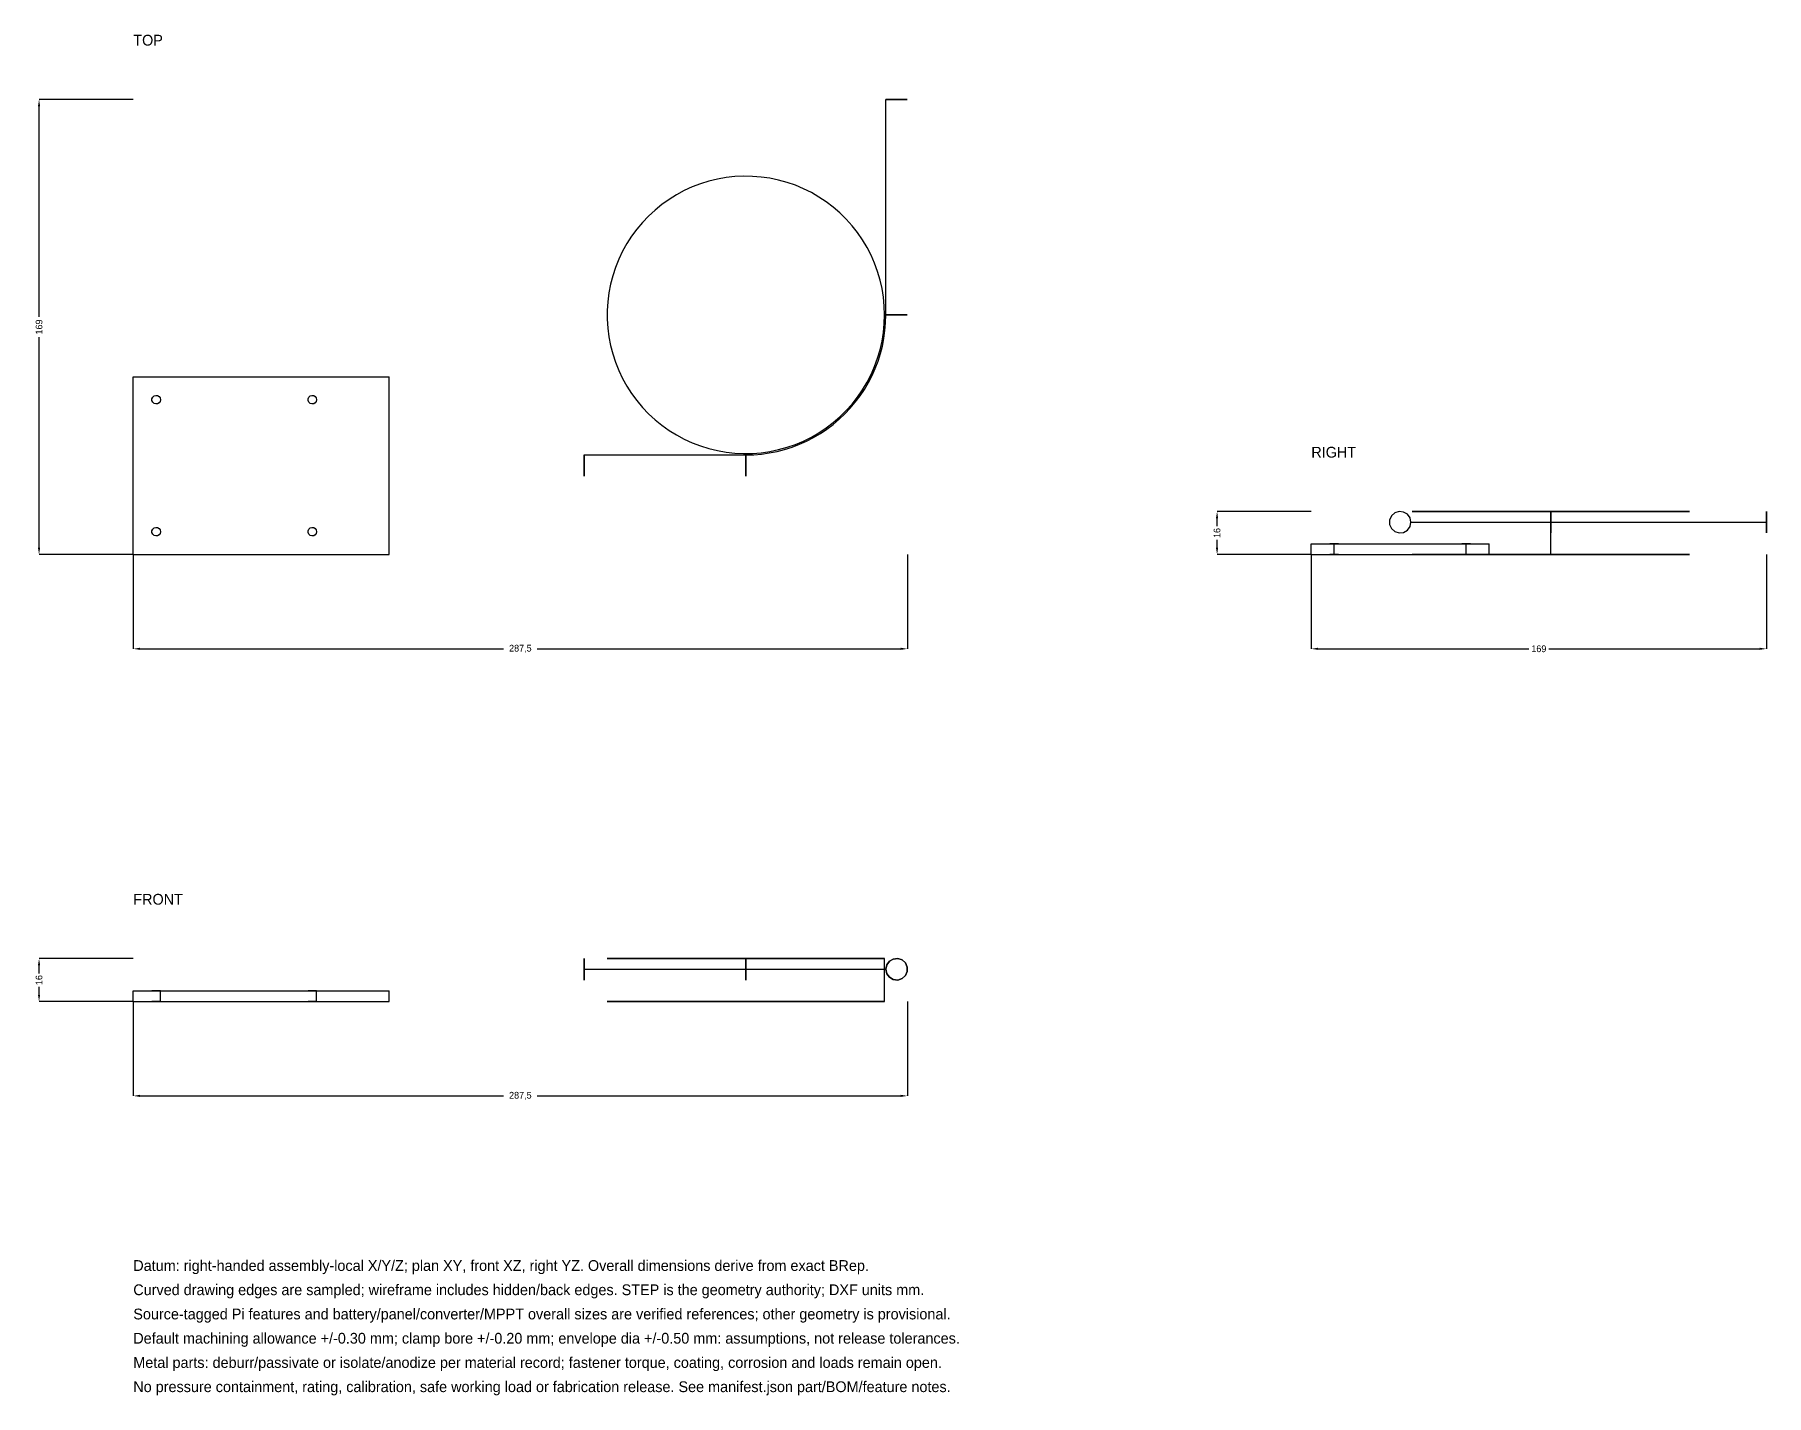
# Model space of a CAD drawing. Header units: millimetres. Extents: x -37 to 607, y -312 to 193.
import ezdxf

# ---------------------------------------------------------------- set-up
doc = ezdxf.new("R2010")
doc.units = ezdxf.units.MM
for name, color, linetype in [('DIMENSIONS', 7, 'Continuous'), ('FRONT', 7, 'Continuous'), ('NOTES', 7, 'Continuous'), ('RIGHT', 7, 'Continuous'), ('TOP', 7, 'Continuous')]:
    doc.layers.add(name, color=color, linetype=linetype)
doc.dimstyles.get("Standard").update_dxf_attribs({"dimtxt": 2.5, "dimasz": 2.5, "dimexe": 1.25, "dimexo": 0.625, "dimtad": 1, "dimcen": 2.5, "dimazin": 3, "dimtfac": 1, "dimtmove": 0, "dimatfit": 3})

# ---------------------------------------------------------------- blocks, each defined once
blk = doc.blocks.new('_CLOSEDFILLED')
at = {"color": 0, "linetype": 'BYBLOCK'}
blk.add_solid([(-1, 0.16), (0, 0), (-1, -0.16)], dxfattribs=at)
blk = doc.blocks.new('*D1')
at = {"color": 7}
for p, q in [((0, 0), (0, -35)), ((287.5, 0), (287.5, -35)), ((2.5, -35), (137.5, -35)), ((150, -35), (285, -35))]:
    blk.add_line(p, q, dxfattribs=at)
at = {"layer": 'Defpoints'}
for p in [(0, 0), (287.5, 0), (0, -35)]:
    blk.add_point(p, dxfattribs=at)
at = {"layer": 'DIMENSIONS', "color": 7, "xscale": 2.5, "yscale": 2.5, "rotation": 180}
blk.add_blockref('_CLOSEDFILLED', (0, -35), dxfattribs=at)
at = {"layer": 'DIMENSIONS', "color": 7, "xscale": 2.5, "yscale": 2.5}
blk.add_blockref('_CLOSEDFILLED', (287.5, -35), dxfattribs=at)
at = {"layer": 'DIMENSIONS', "color": 7, "insert": (143.75, -35), "char_height": 2.5, "attachment_point": 5}
blk.add_mtext('287,5', dxfattribs=at)
blk = doc.blocks.new('*D2')
at = {"color": 7}
for p, q in [((0, 169), (-35, 169)), ((-35, 88.25), (-35, 166.5)), ((-35, 2.5), (-35, 80.75)), ((0, 0), (-35, 0))]:
    blk.add_line(p, q, dxfattribs=at)
at = {"layer": 'Defpoints'}
for p in [(0, 169), (-35, 0), (0, 0)]:
    blk.add_point(p, dxfattribs=at)
at = {"layer": 'DIMENSIONS', "color": 7, "xscale": 2.5, "yscale": 2.5}
for p, rotation in [((-35, 169), 90), ((-35, 0), 270)]:
    blk.add_blockref('_CLOSEDFILLED', p, dxfattribs=dict(at, rotation=rotation))
at = {"layer": 'DIMENSIONS', "color": 7, "insert": (-35, 84.5), "char_height": 2.5, "attachment_point": 5, "rotation": 90}
blk.add_mtext('169', dxfattribs=at)
blk = doc.blocks.new('*D3')
at = {"color": 7}
for p, q in [((0, -166), (0, -201)), ((287.5, -166), (287.5, -201)), ((2.5, -201), (137.5, -201)), ((150, -201), (285, -201))]:
    blk.add_line(p, q, dxfattribs=at)
at = {"layer": 'Defpoints'}
for p in [(0, -166), (287.5, -166), (0, -201)]:
    blk.add_point(p, dxfattribs=at)
at = {"layer": 'DIMENSIONS', "color": 7, "xscale": 2.5, "yscale": 2.5, "rotation": 180}
blk.add_blockref('_CLOSEDFILLED', (0, -201), dxfattribs=at)
at = {"layer": 'DIMENSIONS', "color": 7, "xscale": 2.5, "yscale": 2.5}
blk.add_blockref('_CLOSEDFILLED', (287.5, -201), dxfattribs=at)
at = {"layer": 'DIMENSIONS', "color": 7, "insert": (143.75, -201), "char_height": 2.5, "attachment_point": 5}
blk.add_mtext('287,5', dxfattribs=at)
blk = doc.blocks.new('*D4')
at = {"color": 7}
for p, q in [((0, -150), (-35, -150)), ((-35, -155.5), (-35, -152.5)), ((-35, -163.5), (-35, -160.5)), ((0, -166), (-35, -166))]:
    blk.add_line(p, q, dxfattribs=at)
at = {"layer": 'Defpoints'}
for p in [(0, -150), (-35, -166), (0, -166)]:
    blk.add_point(p, dxfattribs=at)
at = {"layer": 'DIMENSIONS', "color": 7, "xscale": 2.5, "yscale": 2.5}
for p, rotation in [((-35, -150), 90), ((-35, -166), 270)]:
    blk.add_blockref('_CLOSEDFILLED', p, dxfattribs=dict(at, rotation=rotation))
at = {"layer": 'DIMENSIONS', "color": 7, "insert": (-35, -158), "char_height": 2.5, "attachment_point": 5, "rotation": 90}
blk.add_mtext('16', dxfattribs=at)
blk = doc.blocks.new('*D5')
at = {"color": 7}
for p, q in [((437.5, 0), (437.5, -35)), ((606.5, 0), (606.5, -35)), ((440, -35), (518.25, -35)), ((525.75, -35), (604, -35))]:
    blk.add_line(p, q, dxfattribs=at)
at = {"layer": 'Defpoints'}
for p in [(437.5, 0), (606.5, 0), (437.5, -35)]:
    blk.add_point(p, dxfattribs=at)
at = {"layer": 'DIMENSIONS', "color": 7, "xscale": 2.5, "yscale": 2.5, "rotation": 180}
blk.add_blockref('_CLOSEDFILLED', (437.5, -35), dxfattribs=at)
at = {"layer": 'DIMENSIONS', "color": 7, "xscale": 2.5, "yscale": 2.5}
blk.add_blockref('_CLOSEDFILLED', (606.5, -35), dxfattribs=at)
at = {"layer": 'DIMENSIONS', "color": 7, "insert": (522, -35), "char_height": 2.5, "attachment_point": 5}
blk.add_mtext('169', dxfattribs=at)
blk = doc.blocks.new('*D6')
at = {"color": 7}
for p, q in [((437.5, 16), (402.5, 16)), ((402.5, 10.5), (402.5, 13.5)), ((402.5, 2.5), (402.5, 5.5)), ((437.5, 0), (402.5, 0))]:
    blk.add_line(p, q, dxfattribs=at)
at = {"layer": 'Defpoints'}
for p in [(437.5, 16), (402.5, 0), (437.5, 0)]:
    blk.add_point(p, dxfattribs=at)
at = {"layer": 'DIMENSIONS', "color": 7, "xscale": 2.5, "yscale": 2.5}
for p, rotation in [((402.5, 16), 90), ((402.5, 0), 270)]:
    blk.add_blockref('_CLOSEDFILLED', p, dxfattribs=dict(at, rotation=rotation))
at = {"layer": 'DIMENSIONS', "color": 7, "insert": (402.5, 8), "char_height": 2.5, "attachment_point": 5, "rotation": 90}
blk.add_mtext('16', dxfattribs=at)

msp = doc.modelspace()

# ---------------------------------------------------------------- linework, layer by layer
at = {"layer": 'FRONT'}
for points in [[(167.5, -154), (167.5, -152.373), (167.5, -151.027), (167.5, -150.196), (167.5, -150.022), (167.5, -150.536), (167.5, -151.649), (167.5, -153.168), (167.5, -154.832), (167.5, -156.351), (167.5, -157.464), (167.5, -157.978), (167.5, -157.804), (167.5, -156.973), (167.5, -155.627), (167.5, -154)], [(167.5, -154), (227.5, -154)], [(279, -150), (278.896, -150), (278.586, -150), (278.069, -150), (277.349, -150), (276.429, -150), (275.311, -150), (274.001, -150), (272.503, -150), (270.825, -150), (268.971, -150), (266.951, -150), (264.772, -150), (262.443, -150), (259.973, -150), (257.373, -150), (254.652, -150), (251.822, -150), (248.894, -150), (245.88, -150), (242.791, -150), (239.642, -150), (236.443, -150), (233.208, -150), (229.95, -150), (226.683, -150), (223.419, -150), (220.171, -150), (216.952, -150), (213.777, -150), (210.656, -150), (207.603, -150), (204.631, -150), (201.75, -150), (198.973, -150), (196.311, -150), (193.775, -150), (191.374, -150), (189.119, -150), (187.018, -150), (185.081, -150), (183.314, -150), (181.725, -150), (180.32, -150), (179.106, -150), (178.086, -150), (177.265, -150), (176.647, -150), (176.233, -150), (176.026, -150), (176.026, -150), (176.233, -150), (176.647, -150), (177.265, -150), (178.086, -150), (179.106, -150), (180.32, -150), (181.725, -150), (183.314, -150), (185.081, -150), (187.018, -150), (189.119, -150), (191.374, -150), (193.775, -150), (196.311, -150), (198.973, -150), (201.75, -150), (204.631, -150), (207.603, -150), (210.656, -150), (213.777, -150), (216.952, -150), (220.171, -150), (223.419, -150), (226.683, -150), (229.95, -150), (233.208, -150), (236.443, -150), (239.642, -150), (242.791, -150), (245.88, -150), (248.894, -150), (251.822, -150), (254.652, -150), (257.373, -150), (259.973, -150), (262.443, -150), (264.772, -150), (266.951, -150), (268.971, -150), (270.825, -150), (272.503, -150), (274.001, -150), (275.311, -150), (276.429, -150), (277.349, -150), (278.069, -150), (278.586, -150), (278.896, -150), (279, -150)], [(227.5, -154), (227.5, -152.373), (227.5, -151.027), (227.5, -150.196), (227.5, -150.022), (227.5, -150.536), (227.5, -151.649), (227.5, -153.168), (227.5, -154.832), (227.5, -156.351), (227.5, -157.464), (227.5, -157.978), (227.5, -157.804), (227.5, -156.973), (227.5, -155.627), (227.5, -154)], [(227.5, -154), (230.416, -154), (233.322, -154), (236.21, -154), (239.071, -154), (241.895, -154), (244.675, -154), (247.4, -154), (250.062, -154), (252.653, -154), (255.166, -154), (257.591, -154), (259.921, -154), (262.15, -154), (264.27, -154), (266.273, -154), (268.155, -154), (269.909, -154), (271.53, -154), (273.012, -154), (274.35, -154), (275.542, -154), (276.582, -154), (277.468, -154), (278.196, -154), (278.765, -154), (279.173, -154), (279.418, -154), (279.5, -154)], [(279, -166), (279, -150)], [(279.5, -154), (279.846, -155.627), (280.823, -156.973), (282.264, -157.804), (283.918, -157.978), (285.5, -157.464), (286.736, -156.351), (287.413, -154.832), (287.413, -153.168), (286.736, -151.649), (285.5, -150.536), (283.918, -150.022), (282.264, -150.196), (280.823, -151.027), (279.846, -152.373), (279.5, -154)], [(279.5, -154), (279.846, -152.373), (280.823, -151.027), (282.264, -150.196), (283.918, -150.022), (285.5, -150.536), (286.736, -151.649), (287.413, -153.168), (287.413, -154.832), (286.736, -156.351), (285.5, -157.464), (283.918, -157.978), (282.264, -157.804), (280.823, -156.973), (279.846, -155.627), (279.5, -154)], [(0, -166), (0, -162)], [(0, -166), (0, -162)], [(0, -162), (95, -162)], [(0, -162), (95, -162)], [(0, -166), (95, -166)], [(0, -166), (95, -166)], [(10.1, -162), (9.962, -162), (9.571, -162), (8.994, -162), (8.333, -162), (7.7, -162), (7.206, -162), (6.935, -162), (6.935, -162), (7.206, -162), (7.7, -162), (8.333, -162), (8.994, -162), (9.571, -162), (9.962, -162), (10.1, -162)], [(10.1, -162), (9.962, -162), (9.571, -162), (8.994, -162), (8.333, -162), (7.7, -162), (7.206, -162), (6.935, -162), (6.935, -162), (7.206, -162), (7.7, -162), (8.333, -162), (8.994, -162), (9.571, -162), (9.962, -162), (10.1, -162)], [(10.1, -166), (9.962, -166), (9.571, -166), (8.994, -166), (8.333, -166), (7.7, -166), (7.206, -166), (6.935, -166), (6.935, -166), (7.206, -166), (7.7, -166), (8.333, -166), (8.994, -166), (9.571, -166), (9.962, -166), (10.1, -166)], [(10.1, -166), (9.962, -166), (9.571, -166), (8.994, -166), (8.333, -166), (7.7, -166), (7.206, -166), (6.935, -166), (6.935, -166), (7.206, -166), (7.7, -166), (8.333, -166), (8.994, -166), (9.571, -166), (9.962, -166), (10.1, -166)], [(10.1, -166), (10.1, -162)], [(10.1, -166), (10.1, -162)], [(68.1, -162), (67.962, -162), (67.571, -162), (66.994, -162), (66.333, -162), (65.7, -162), (65.206, -162), (64.935, -162), (64.935, -162), (65.206, -162), (65.7, -162), (66.333, -162), (66.994, -162), (67.571, -162), (67.962, -162), (68.1, -162)], [(68.1, -162), (67.962, -162), (67.571, -162), (66.994, -162), (66.333, -162), (65.7, -162), (65.206, -162), (64.935, -162), (64.935, -162), (65.206, -162), (65.7, -162), (66.333, -162), (66.994, -162), (67.571, -162), (67.962, -162), (68.1, -162)], [(68.1, -166), (67.962, -166), (67.571, -166), (66.994, -166), (66.333, -166), (65.7, -166), (65.206, -166), (64.935, -166), (64.935, -166), (65.206, -166), (65.7, -166), (66.333, -166), (66.994, -166), (67.571, -166), (67.962, -166), (68.1, -166)], [(68.1, -166), (67.962, -166), (67.571, -166), (66.994, -166), (66.333, -166), (65.7, -166), (65.206, -166), (64.935, -166), (64.935, -166), (65.206, -166), (65.7, -166), (66.333, -166), (66.994, -166), (67.571, -166), (67.962, -166), (68.1, -166)], [(68.1, -166), (68.1, -162)], [(68.1, -166), (68.1, -162)], [(95, -166), (95, -162)], [(95, -166), (95, -162)], [(279, -166), (278.896, -166), (278.586, -166), (278.069, -166), (277.349, -166), (276.429, -166), (275.311, -166), (274.001, -166), (272.503, -166), (270.825, -166), (268.971, -166), (266.951, -166), (264.772, -166), (262.443, -166), (259.973, -166), (257.373, -166), (254.652, -166), (251.822, -166), (248.894, -166), (245.88, -166), (242.791, -166), (239.642, -166), (236.443, -166), (233.208, -166), (229.95, -166), (226.683, -166), (223.419, -166), (220.171, -166), (216.952, -166), (213.777, -166), (210.656, -166), (207.603, -166), (204.631, -166), (201.75, -166), (198.973, -166), (196.311, -166), (193.775, -166), (191.374, -166), (189.119, -166), (187.018, -166), (185.081, -166), (183.314, -166), (181.725, -166), (180.32, -166), (179.106, -166), (178.086, -166), (177.265, -166), (176.647, -166), (176.233, -166), (176.026, -166), (176.026, -166), (176.233, -166), (176.647, -166), (177.265, -166), (178.086, -166), (179.106, -166), (180.32, -166), (181.725, -166), (183.314, -166), (185.081, -166), (187.018, -166), (189.119, -166), (191.374, -166), (193.775, -166), (196.311, -166), (198.973, -166), (201.75, -166), (204.631, -166), (207.603, -166), (210.656, -166), (213.777, -166), (216.952, -166), (220.171, -166), (223.419, -166), (226.683, -166), (229.95, -166), (233.208, -166), (236.443, -166), (239.642, -166), (242.791, -166), (245.88, -166), (248.894, -166), (251.822, -166), (254.652, -166), (257.373, -166), (259.973, -166), (262.443, -166), (264.772, -166), (266.951, -166), (268.971, -166), (270.825, -166), (272.503, -166), (274.001, -166), (275.311, -166), (276.429, -166), (277.349, -166), (278.069, -166), (278.586, -166), (278.896, -166), (279, -166)]]:
    msp.add_lwpolyline(points, dxfattribs=at)
at = {"layer": 'RIGHT'}
for points in [[(474.5, 12), (474.154, 13.627), (473.177, 14.973), (471.736, 15.804), (470.082, 15.978), (468.5, 15.464), (467.264, 14.351), (466.587, 12.832), (466.587, 11.168), (467.264, 9.649), (468.5, 8.536), (470.082, 8.022), (471.736, 8.196), (473.177, 9.027), (474.154, 10.373), (474.5, 12)], [(474.5, 12), (474.154, 13.627), (473.177, 14.973), (471.736, 15.804), (470.082, 15.978), (468.5, 15.464), (467.264, 14.351), (466.587, 12.832), (466.587, 11.168), (467.264, 9.649), (468.5, 8.536), (470.082, 8.022), (471.736, 8.196), (473.177, 9.027), (474.154, 10.373), (474.5, 12)], [(526.5, 16), (529.766, 16), (533.02, 16), (536.246, 16), (539.434, 16), (542.57, 16), (545.641, 16), (548.634, 16), (551.539, 16), (554.343, 16), (557.035, 16), (559.604, 16), (562.039, 16), (564.331, 16), (566.472, 16), (568.451, 16), (570.261, 16), (571.895, 16), (573.346, 16), (574.609, 16), (575.677, 16), (576.548, 16), (577.218, 16), (577.683, 16), (577.942, 16), (577.994, 16), (577.838, 16), (577.476, 16), (576.908, 16), (576.138, 16), (575.168, 16), (574.001, 16), (572.644, 16), (571.1, 16), (569.377, 16), (567.482, 16), (565.421, 16), (563.204, 16), (560.839, 16), (558.335, 16), (555.704, 16), (552.954, 16), (550.099, 16), (547.148, 16), (544.114, 16), (541.009, 16), (537.846, 16), (534.637, 16), (531.395, 16), (528.134, 16), (524.866, 16), (521.605, 16), (518.363, 16), (515.154, 16), (511.991, 16), (508.886, 16), (505.852, 16), (502.901, 16), (500.046, 16), (497.296, 16), (494.665, 16), (492.161, 16), (489.796, 16), (487.579, 16), (485.518, 16), (483.623, 16), (481.9, 16), (480.356, 16), (478.999, 16), (477.832, 16), (476.862, 16), (476.092, 16), (475.524, 16), (475.162, 16), (475.006, 16), (475.058, 16), (475.317, 16), (475.782, 16), (476.452, 16), (477.323, 16), (478.391, 16), (479.654, 16), (481.105, 16), (482.739, 16), (484.549, 16), (486.528, 16), (488.669, 16), (490.961, 16), (493.396, 16), (495.965, 16), (498.657, 16), (501.461, 16), (504.366, 16), (507.359, 16), (510.43, 16), (513.566, 16), (516.754, 16), (519.98, 16), (523.234, 16), (526.5, 16)], [(526.5, 0), (526.5, 16)], [(526.5, 12), (526.5, 10.373), (526.5, 9.027), (526.5, 8.196), (526.5, 8.022), (526.5, 8.536), (526.5, 9.649), (526.5, 11.168), (526.5, 12.832), (526.5, 14.351), (526.5, 15.464), (526.5, 15.978), (526.5, 15.804), (526.5, 14.973), (526.5, 13.627), (526.5, 12)], [(606.5, 12), (606.5, 13.627), (606.5, 14.973), (606.5, 15.804), (606.5, 15.978), (606.5, 15.464), (606.5, 14.351), (606.5, 12.832), (606.5, 11.168), (606.5, 9.649), (606.5, 8.536), (606.5, 8.022), (606.5, 8.196), (606.5, 9.027), (606.5, 10.373), (606.5, 12)], [(474.5, 12), (474.582, 12), (474.827, 12), (475.235, 12), (475.804, 12), (476.532, 12), (477.418, 12), (478.458, 12), (479.65, 12), (480.988, 12), (482.47, 12), (484.091, 12), (485.845, 12), (487.727, 12), (489.73, 12), (491.85, 12), (494.079, 12), (496.409, 12), (498.834, 12), (501.347, 12), (503.938, 12), (506.6, 12), (509.325, 12), (512.105, 12), (514.929, 12), (517.79, 12), (520.678, 12), (523.584, 12), (526.5, 12)], [(526.5, 12), (606.5, 12)], [(437.5, 0), (437.5, 4)], [(437.5, 4), (503.5, 4)], [(437.5, 0), (437.5, 4)], [(437.5, 4), (503.5, 4)], [(437.5, 0), (503.5, 0)], [(437.5, 0), (503.5, 0)], [(446, 4), (445.349, 4), (444.811, 4), (444.478, 4), (444.409, 4), (444.614, 4), (445.06, 4), (445.667, 4), (446.333, 4), (446.94, 4), (447.386, 4), (447.591, 4), (447.522, 4), (447.189, 4), (446.651, 4), (446, 4)], [(446, 4), (445.349, 4), (444.811, 4), (444.478, 4), (444.409, 4), (444.614, 4), (445.06, 4), (445.667, 4), (446.333, 4), (446.94, 4), (447.386, 4), (447.591, 4), (447.522, 4), (447.189, 4), (446.651, 4), (446, 4)], [(446, 0), (445.349, 0), (444.811, 0), (444.478, 0), (444.409, 0), (444.614, 0), (445.06, 0), (445.667, 0), (446.333, 0), (446.94, 0), (447.386, 0), (447.591, 0), (447.522, 0), (447.189, 0), (446.651, 0), (446, 0)], [(446, 0), (445.349, 0), (444.811, 0), (444.478, 0), (444.409, 0), (444.614, 0), (445.06, 0), (445.667, 0), (446.333, 0), (446.94, 0), (447.386, 0), (447.591, 0), (447.522, 0), (447.189, 0), (446.651, 0), (446, 0)], [(446, 0), (446, 4)], [(446, 0), (446, 4)], [(526.5, 0), (529.766, 0), (533.02, 0), (536.246, 0), (539.434, 0), (542.57, 0), (545.641, 0), (548.634, 0), (551.539, 0), (554.343, 0), (557.035, 0), (559.604, 0), (562.039, 0), (564.331, 0), (566.472, 0), (568.451, 0), (570.261, 0), (571.895, 0), (573.346, 0), (574.609, 0), (575.677, 0), (576.548, 0), (577.218, 0), (577.683, 0), (577.942, 0), (577.994, 0), (577.838, 0), (577.476, 0), (576.908, 0), (576.138, 0), (575.168, 0), (574.001, 0), (572.644, 0), (571.1, 0), (569.377, 0), (567.482, 0), (565.421, 0), (563.204, 0), (560.839, 0), (558.335, 0), (555.704, 0), (552.954, 0), (550.099, 0), (547.148, 0), (544.114, 0), (541.009, 0), (537.846, 0), (534.637, 0), (531.395, 0), (528.134, 0), (524.866, 0), (521.605, 0), (518.363, 0), (515.154, 0), (511.991, 0), (508.886, 0), (505.852, 0), (502.901, 0), (500.046, 0), (497.296, 0), (494.665, 0), (492.161, 0), (489.796, 0), (487.579, 0), (485.518, 0), (483.623, 0), (481.9, 0), (480.356, 0), (478.999, 0), (477.832, 0), (476.862, 0), (476.092, 0), (475.524, 0), (475.162, 0), (475.006, 0), (475.058, 0), (475.317, 0), (475.782, 0), (476.452, 0), (477.323, 0), (478.391, 0), (479.654, 0), (481.105, 0), (482.739, 0), (484.549, 0), (486.528, 0), (488.669, 0), (490.961, 0), (493.396, 0), (495.965, 0), (498.657, 0), (501.461, 0), (504.366, 0), (507.359, 0), (510.43, 0), (513.566, 0), (516.754, 0), (519.98, 0), (523.234, 0), (526.5, 0)], [(495, 4), (494.349, 4), (493.811, 4), (493.478, 4), (493.409, 4), (493.614, 4), (494.06, 4), (494.667, 4), (495.333, 4), (495.94, 4), (496.386, 4), (496.591, 4), (496.522, 4), (496.189, 4), (495.651, 4), (495, 4)], [(495, 4), (494.349, 4), (493.811, 4), (493.478, 4), (493.409, 4), (493.614, 4), (494.06, 4), (494.667, 4), (495.333, 4), (495.94, 4), (496.386, 4), (496.591, 4), (496.522, 4), (496.189, 4), (495.651, 4), (495, 4)], [(495, 0), (494.349, 0), (493.811, 0), (493.478, 0), (493.409, 0), (493.614, 0), (494.06, 0), (494.667, 0), (495.333, 0), (495.94, 0), (496.386, 0), (496.591, 0), (496.522, 0), (496.189, 0), (495.651, 0), (495, 0)], [(495, 0), (494.349, 0), (493.811, 0), (493.478, 0), (493.409, 0), (493.614, 0), (494.06, 0), (494.667, 0), (495.333, 0), (495.94, 0), (496.386, 0), (496.591, 0), (496.522, 0), (496.189, 0), (495.651, 0), (495, 0)], [(495, 0), (495, 4)], [(495, 0), (495, 4)], [(503.5, 0), (503.5, 4)], [(503.5, 0), (503.5, 4)]]:
    msp.add_lwpolyline(points, dxfattribs=at)
at = {"layer": 'TOP'}
for points in [[(279.5, 89), (279.5, 169)], [(279.5, 169), (279.846, 169), (280.823, 169), (282.264, 169), (283.918, 169), (285.5, 169), (286.736, 169), (287.413, 169), (287.413, 169), (286.736, 169), (285.5, 169), (283.918, 169), (282.264, 169), (280.823, 169), (279.846, 169), (279.5, 169)], [(279, 89), (278.896, 92.266), (278.586, 95.52), (278.069, 98.746), (277.349, 101.934), (276.429, 105.07), (275.311, 108.141), (274.001, 111.134), (272.503, 114.039), (270.825, 116.843), (268.971, 119.535), (266.951, 122.104), (264.772, 124.539), (262.443, 126.831), (259.973, 128.972), (257.373, 130.951), (254.652, 132.761), (251.822, 134.395), (248.894, 135.846), (245.88, 137.109), (242.791, 138.177), (239.642, 139.048), (236.443, 139.718), (233.208, 140.183), (229.95, 140.442), (226.683, 140.494), (223.419, 140.338), (220.171, 139.976), (216.952, 139.408), (213.777, 138.638), (210.656, 137.668), (207.603, 136.501), (204.631, 135.144), (201.75, 133.6), (198.973, 131.877), (196.311, 129.982), (193.775, 127.921), (191.374, 125.704), (189.119, 123.339), (187.018, 120.835), (185.081, 118.204), (183.314, 115.454), (181.725, 112.599), (180.32, 109.648), (179.106, 106.614), (178.086, 103.509), (177.265, 100.346), (176.647, 97.137), (176.233, 93.895), (176.026, 90.634), (176.026, 87.366), (176.233, 84.105), (176.647, 80.863), (177.265, 77.654), (178.086, 74.491), (179.106, 71.386), (180.32, 68.352), (181.725, 65.401), (183.314, 62.546), (185.081, 59.796), (187.018, 57.165), (189.119, 54.661), (191.374, 52.296), (193.775, 50.079), (196.311, 48.018), (198.973, 46.123), (201.75, 44.4), (204.631, 42.856), (207.603, 41.499), (210.656, 40.332), (213.777, 39.362), (216.952, 38.592), (220.171, 38.024), (223.419, 37.662), (226.683, 37.506), (229.95, 37.558), (233.208, 37.817), (236.443, 38.282), (239.642, 38.952), (242.791, 39.823), (245.88, 40.891), (248.894, 42.154), (251.822, 43.605), (254.652, 45.239), (257.373, 47.049), (259.973, 49.028), (262.443, 51.169), (264.772, 53.461), (266.951, 55.896), (268.971, 58.465), (270.825, 61.157), (272.503, 63.961), (274.001, 66.866), (275.311, 69.859), (276.429, 72.93), (277.349, 76.066), (278.069, 79.254), (278.586, 82.48), (278.896, 85.734), (279, 89)], [(279, 89), (278.896, 92.266), (278.586, 95.52), (278.069, 98.746), (277.349, 101.934), (276.429, 105.07), (275.311, 108.141), (274.001, 111.134), (272.503, 114.039), (270.825, 116.843), (268.971, 119.535), (266.951, 122.104), (264.772, 124.539), (262.443, 126.831), (259.973, 128.972), (257.373, 130.951), (254.652, 132.761), (251.822, 134.395), (248.894, 135.846), (245.88, 137.109), (242.791, 138.177), (239.642, 139.048), (236.443, 139.718), (233.208, 140.183), (229.95, 140.442), (226.683, 140.494), (223.419, 140.338), (220.171, 139.976), (216.952, 139.408), (213.777, 138.638), (210.656, 137.668), (207.603, 136.501), (204.631, 135.144), (201.75, 133.6), (198.973, 131.877), (196.311, 129.982), (193.775, 127.921), (191.374, 125.704), (189.119, 123.339), (187.018, 120.835), (185.081, 118.204), (183.314, 115.454), (181.725, 112.599), (180.32, 109.648), (179.106, 106.614), (178.086, 103.509), (177.265, 100.346), (176.647, 97.137), (176.233, 93.895), (176.026, 90.634), (176.026, 87.366), (176.233, 84.105), (176.647, 80.863), (177.265, 77.654), (178.086, 74.491), (179.106, 71.386), (180.32, 68.352), (181.725, 65.401), (183.314, 62.546), (185.081, 59.796), (187.018, 57.165), (189.119, 54.661), (191.374, 52.296), (193.775, 50.079), (196.311, 48.018), (198.973, 46.123), (201.75, 44.4), (204.631, 42.856), (207.603, 41.499), (210.656, 40.332), (213.777, 39.362), (216.952, 38.592), (220.171, 38.024), (223.419, 37.662), (226.683, 37.506), (229.95, 37.558), (233.208, 37.817), (236.443, 38.282), (239.642, 38.952), (242.791, 39.823), (245.88, 40.891), (248.894, 42.154), (251.822, 43.605), (254.652, 45.239), (257.373, 47.049), (259.973, 49.028), (262.443, 51.169), (264.772, 53.461), (266.951, 55.896), (268.971, 58.465), (270.825, 61.157), (272.503, 63.961), (274.001, 66.866), (275.311, 69.859), (276.429, 72.93), (277.349, 76.066), (278.069, 79.254), (278.586, 82.48), (278.896, 85.734), (279, 89)], [(227.5, 37), (230.416, 37.082), (233.322, 37.327), (236.21, 37.735), (239.071, 38.304), (241.895, 39.032), (244.675, 39.918), (247.4, 40.958), (250.062, 42.15), (252.653, 43.488), (255.166, 44.97), (257.591, 46.591), (259.921, 48.345), (262.15, 50.227), (264.27, 52.23), (266.273, 54.35), (268.155, 56.579), (269.909, 58.909), (271.53, 61.334), (273.012, 63.847), (274.35, 66.438), (275.542, 69.1), (276.582, 71.825), (277.468, 74.605), (278.196, 77.429), (278.765, 80.29), (279.173, 83.178), (279.418, 86.084), (279.5, 89)], [(279.5, 89), (279.846, 89), (280.823, 89), (282.264, 89), (283.918, 89), (285.5, 89), (286.736, 89), (287.413, 89), (287.413, 89), (286.736, 89), (285.5, 89), (283.918, 89), (282.264, 89), (280.823, 89), (279.846, 89), (279.5, 89)], [(0, 0), (0, 66)], [(0, 0), (0, 66)], [(0, 66), (95, 66)], [(0, 66), (95, 66)], [(95, 0), (95, 66)], [(95, 0), (95, 66)], [(10.1, 57.5), (9.962, 56.849), (9.571, 56.311), (8.994, 55.978), (8.333, 55.909), (7.7, 56.114), (7.206, 56.56), (6.935, 57.167), (6.935, 57.833), (7.206, 58.44), (7.7, 58.886), (8.333, 59.091), (8.994, 59.022), (9.571, 58.689), (9.962, 58.151), (10.1, 57.5)], [(10.1, 57.5), (9.962, 56.849), (9.571, 56.311), (8.994, 55.978), (8.333, 55.909), (7.7, 56.114), (7.206, 56.56), (6.935, 57.167), (6.935, 57.833), (7.206, 58.44), (7.7, 58.886), (8.333, 59.091), (8.994, 59.022), (9.571, 58.689), (9.962, 58.151), (10.1, 57.5)], [(68.1, 57.5), (67.962, 56.849), (67.571, 56.311), (66.994, 55.978), (66.333, 55.909), (65.7, 56.114), (65.206, 56.56), (64.935, 57.167), (64.935, 57.833), (65.206, 58.44), (65.7, 58.886), (66.333, 59.091), (66.994, 59.022), (67.571, 58.689), (67.962, 58.151), (68.1, 57.5)], [(68.1, 57.5), (67.962, 56.849), (67.571, 56.311), (66.994, 55.978), (66.333, 55.909), (65.7, 56.114), (65.206, 56.56), (64.935, 57.167), (64.935, 57.833), (65.206, 58.44), (65.7, 58.886), (66.333, 59.091), (66.994, 59.022), (67.571, 58.689), (67.962, 58.151), (68.1, 57.5)], [(167.5, 37), (227.5, 37)], [(167.5, 37), (167.5, 36.654), (167.5, 35.677), (167.5, 34.236), (167.5, 32.582), (167.5, 31), (167.5, 29.764), (167.5, 29.087), (167.5, 29.087), (167.5, 29.764), (167.5, 31), (167.5, 32.582), (167.5, 34.236), (167.5, 35.677), (167.5, 36.654), (167.5, 37)], [(227.5, 37), (227.5, 36.654), (227.5, 35.677), (227.5, 34.236), (227.5, 32.582), (227.5, 31), (227.5, 29.764), (227.5, 29.087), (227.5, 29.087), (227.5, 29.764), (227.5, 31), (227.5, 32.582), (227.5, 34.236), (227.5, 35.677), (227.5, 36.654), (227.5, 37)], [(10.1, 8.5), (9.962, 7.849), (9.571, 7.311), (8.994, 6.978), (8.333, 6.909), (7.7, 7.114), (7.206, 7.56), (6.935, 8.167), (6.935, 8.833), (7.206, 9.44), (7.7, 9.886), (8.333, 10.091), (8.994, 10.022), (9.571, 9.689), (9.962, 9.151), (10.1, 8.5)], [(10.1, 8.5), (9.962, 7.849), (9.571, 7.311), (8.994, 6.978), (8.333, 6.909), (7.7, 7.114), (7.206, 7.56), (6.935, 8.167), (6.935, 8.833), (7.206, 9.44), (7.7, 9.886), (8.333, 10.091), (8.994, 10.022), (9.571, 9.689), (9.962, 9.151), (10.1, 8.5)], [(68.1, 8.5), (67.962, 7.849), (67.571, 7.311), (66.994, 6.978), (66.333, 6.909), (65.7, 7.114), (65.206, 7.56), (64.935, 8.167), (64.935, 8.833), (65.206, 9.44), (65.7, 9.886), (66.333, 10.091), (66.994, 10.022), (67.571, 9.689), (67.962, 9.151), (68.1, 8.5)], [(68.1, 8.5), (67.962, 7.849), (67.571, 7.311), (66.994, 6.978), (66.333, 6.909), (65.7, 7.114), (65.206, 7.56), (64.935, 8.167), (64.935, 8.833), (65.206, 9.44), (65.7, 9.886), (66.333, 10.091), (66.994, 10.022), (67.571, 9.689), (67.962, 9.151), (68.1, 8.5)], [(0, 0), (95, 0)], [(0, 0), (95, 0)]]:
    msp.add_lwpolyline(points, dxfattribs=at)

# ---------------------------------------------------------------- texts
at = {"layer": 'NOTES'}
for s, p in [('TOP', (0, 189)), ('RIGHT', (437.5, 36)), ('FRONT', (0, -130)), ('Datum: right-handed assembly-local X/Y/Z; plan XY, front XZ, right YZ. Overall dimensions derive from exact BRep.', (0, -266)), ('Curved drawing edges are sampled; wireframe includes hidden/back edges. STEP is the geometry authority; DXF units mm.', (0, -275)), ('Source-tagged Pi features and battery/panel/converter/MPPT overall sizes are verified references; other geometry is provisional.', (0, -284)), ('Default machining allowance +/-0.30 mm; clamp bore +/-0.20 mm; envelope dia +/-0.50 mm: assumptions, not release tolerances.', (0, -293)), ('Metal parts: deburr/passivate or isolate/anodize per material record; fastener torque, coating, corrosion and loads remain open.', (0, -302)), ('No pressure containment, rating, calibration, safe working load or fabrication release. See manifest.json part/BOM/feature notes.', (0, -311))]:
    msp.add_text(s, height=4, dxfattribs=at).set_placement(p)

# ---------------------------------------------------------------- dimensions: what is measured, and where the dimension line sits
at = {"layer": 'DIMENSIONS'}
for base, p1, p2, picture, middle in [((-35, 0), (0, 0), (0, 169), '*D2', (-35, 84.5)), ((402.5, 0), (437.5, 0), (437.5, 16), '*D6', (402.5, 8)), ((-35, -166), (0, -166), (0, -150), '*D4', (-35, -158))]:
    dim = msp.add_linear_dim(base=base, p1=p1, p2=p2, angle=90, dimstyle='Standard', override={"dimtxt": 2.5, "dimasz": 2.5, "dimdec": 2, "dimclrd": 7, "dimclre": 7, "dimclrt": 7}, dxfattribs=at)
    dim.commit()
    dim.dimension.update_dxf_attribs({"geometry": picture, "text_midpoint": middle})
for base, p1, p2, picture, middle in [((0, -35), (0, 0), (287.5, 0), '*D1', (143.75, -35)), ((437.5, -35), (437.5, 0), (606.5, 0), '*D5', (522, -35)), ((0, -201), (0, -166), (287.5, -166), '*D3', (143.75, -201))]:
    dim = msp.add_linear_dim(base=base, p1=p1, p2=p2, dimstyle='Standard', override={"dimtxt": 2.5, "dimasz": 2.5, "dimdec": 2, "dimclrd": 7, "dimclre": 7, "dimclrt": 7}, dxfattribs=at)
    dim.commit()
    dim.dimension.update_dxf_attribs({"geometry": picture, "text_midpoint": middle})

doc.saveas('drawing.dxf')
